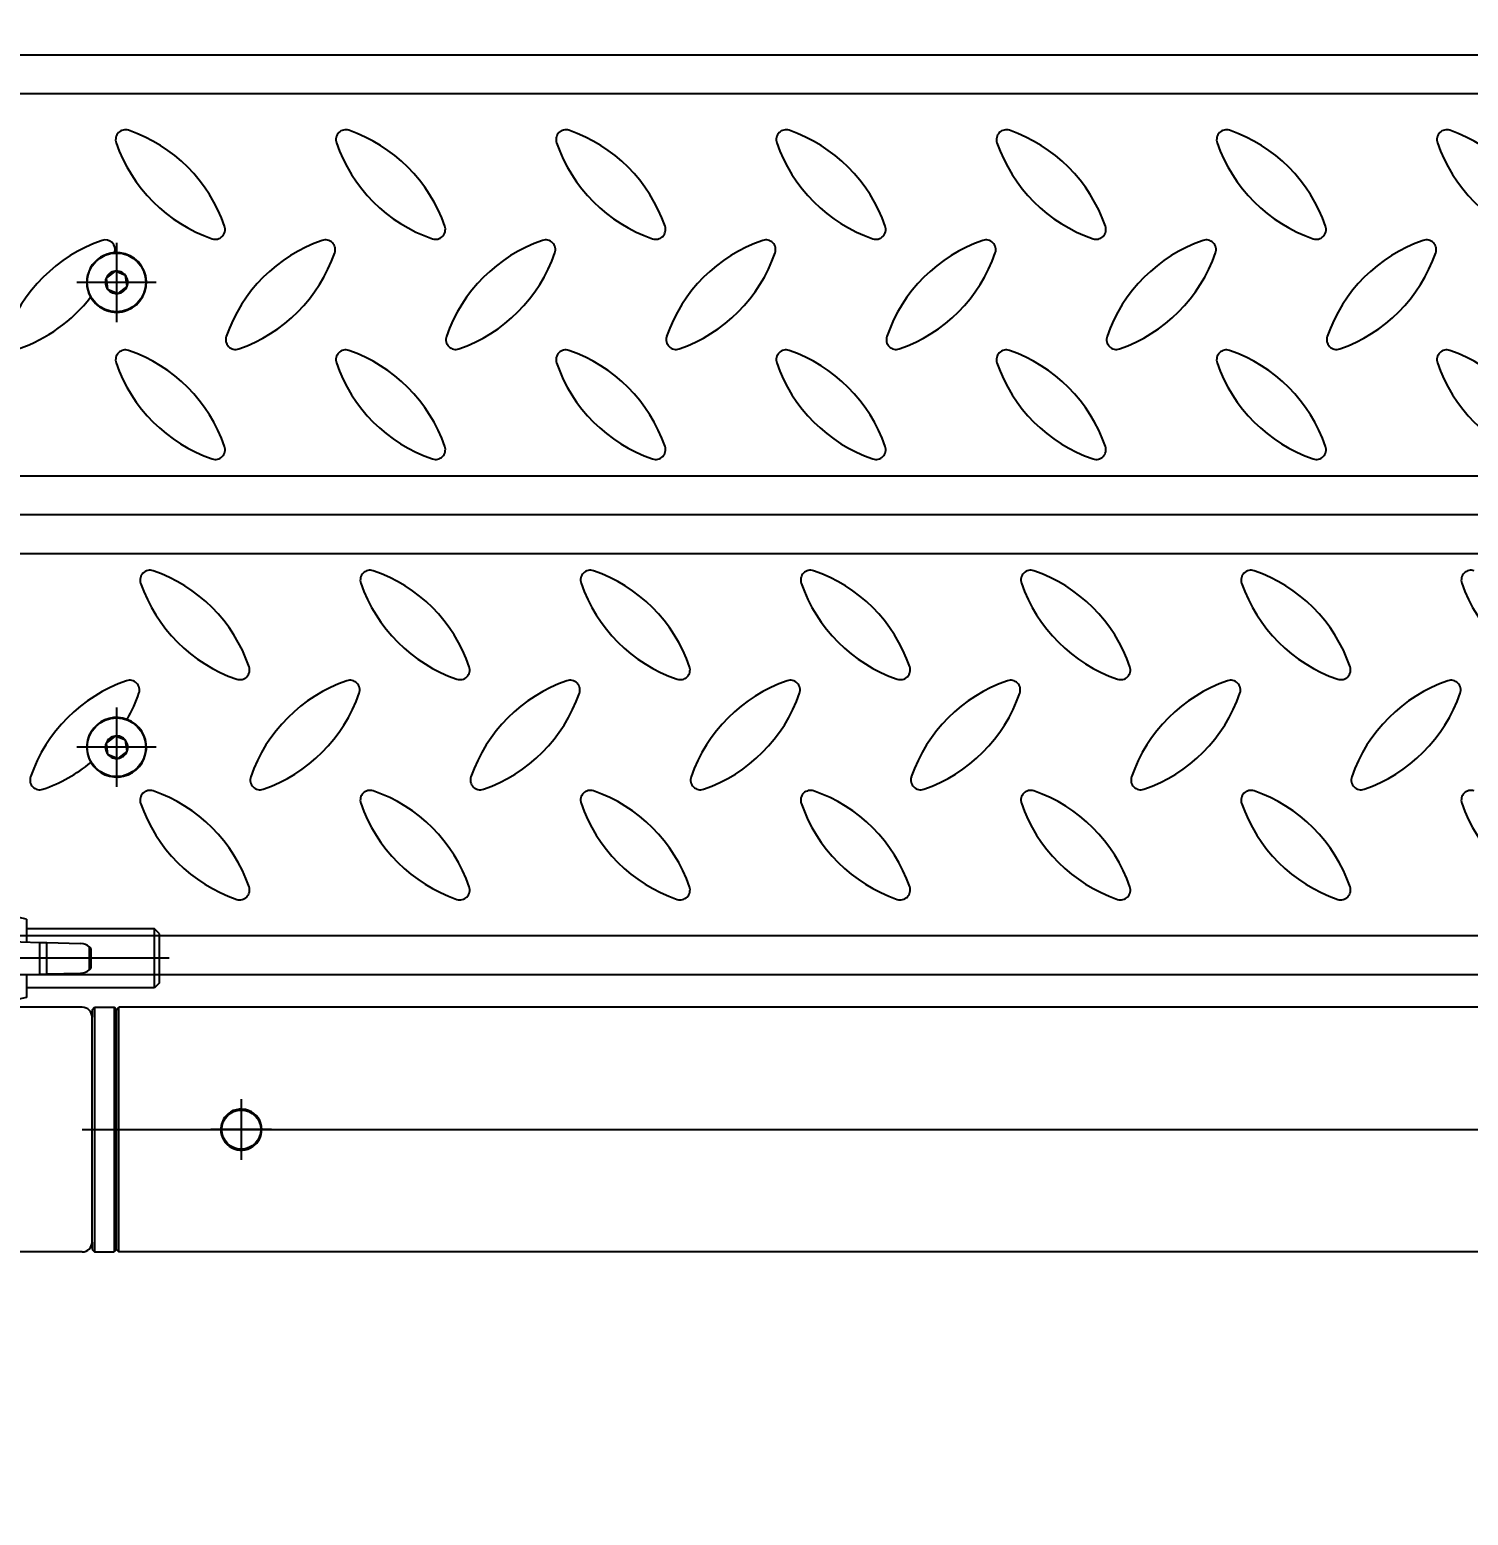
# Model space of a CAD drawing. Header units: millimetres. Extents: x -73584 to -37571, y -61249 to -50748.
# Drawn here: x -52498 to -52204, y -59839 to -59535.4 of the extents above; entities that cross this region are included whole.
import ezdxf

# ---------------------------------------------------------------- set-up
doc = ezdxf.new("R2010")
doc.units = ezdxf.units.MM
doc.header["$LTSCALE"] = 200
doc.header["$PDSIZE"] = -1
doc.linetypes.add('DOT_CENTER', pattern=[14, 12, -1, 0, -1])
doc.layers.add('1', color=7, linetype='Continuous')
doc.layers.add('DIM', color=3, linetype='Continuous')
doc.styles.add('TSSD_Dimension', font='tssdeng.shx', dxfattribs={"width": 0.7, "bigfont": 'hztxt.shx'})
doc.dimstyles.new('TSSD_20_20', dxfattribs={"dimtxt": 60, "dimasz": 20, "dimexe": 20, "dimexo": 50, "dimgap": 20, "dimtad": 1, "dimdec": 0, "dimzin": 0, "dimdsep": 46, "dimtxsty": 'TSSD_Dimension', "dimblk": 'ARCHTICK', "dimcen": 0, "dimdle": 20, "dimclrt": 7, "dimadec": 0, "dimazin": 0, "dimtfac": 1, "dimtdec": 0, "dimtix": 1, "dimtmove": 2, "dimatfit": 3, "dimfxl": 1, "dimtolj": 1, "dimtzin": 0, "dimarcsym": 0})

# ---------------------------------------------------------------- blocks, each defined once
blk = doc.blocks.new('_ArchTick')
at = {"color": 0, "linetype": 'ByBlock'}
blk.add_lwpolyline([(-0.707, -0.707, 0.5, 0.5, 0), (0.707, 0.707, 0.5, 0.5, 0)], format="xyseb", dxfattribs=at)
blk = doc.blocks.new('*D1129')
at = {"layer": 'Defpoints', "color": 0, "transparency": 16777216}
for p in [(-52534.28, -59760.19), (-51534.28, -59760.19), (-51534.28, -60106.39)]:
    blk.add_point(p, dxfattribs=at)
at = {"layer": 'DIM', "color": 0, "lineweight": -2, "transparency": 16777216}
for p, q in [((-52534.28, -59810.19), (-52534.28, -60126.39)), ((-51534.28, -59810.19), (-51534.28, -60126.39)), ((-52554.28, -60106.39), (-51514.28, -60106.39))]:
    blk.add_line(p, q, dxfattribs=at)
at = {"layer": 'DIM', "color": 0, "lineweight": -2, "transparency": 16777216, "xscale": 20, "yscale": 20, "zscale": 20, "rotation": 180}
blk.add_blockref('_ArchTick', (-52534.28, -60106.39), dxfattribs=at)
at = {"layer": 'DIM', "color": 0, "lineweight": -2, "transparency": 16777216, "xscale": 20, "yscale": 20, "zscale": 20}
blk.add_blockref('_ArchTick', (-51534.28, -60106.39), dxfattribs=at)
at = {"layer": 'DIM', "color": 7, "transparency": 16777216, "insert": (-52034.28, -60055.24), "char_height": 60, "attachment_point": 5, "style": 'TSSD_Dimension'}
blk.add_mtext('\\A1;1000 [3\'-3 1/4"]', dxfattribs=at)
blk = doc.blocks.new('COUNTERSUNK-HEAD-HEXAGON-SOCKET-BOLTS_DIN-7991_M6x20_A2-70_STAINLESS-STEEL__6', base_point=(-382.5, -121.7))
at = {"color": 7, "linetype": 'Continuous'}
for p, q in [((-376.82, -113.41), (-378.64, -114.84)), ((-378.64, -114.84), (-378.32, -117.12)), ((-374.68, -114.28), (-376.82, -113.41)), ((-374.36, -116.56), (-374.68, -114.28)), ((-378.32, -117.12), (-376.18, -117.99)), ((-376.18, -117.99), (-374.36, -116.56))]:
    blk.add_line(p, q, dxfattribs=at)
blk.add_circle((-376.5, -115.7), 6, dxfattribs=at)
for start, end in [(158.0545, 218.0545), (98.0545, 158.0545), (38.0545, 98.0545), (338.0545, 38.0545), (218.0545, 278.0545), (278.0545, 338.0545)]:
    blk.add_arc((-376.5, -115.7), 2.31, start, end, dxfattribs=at)
blk = doc.blocks.new('PH_23-SCREW-FIX-PLATE_Absen-M2_9_6__7', base_point=(-382.5, -121.7))
blk.add_blockref('COUNTERSUNK-HEAD-HEXAGON-SOCKET-BOLTS_DIN-7991_M6x20_A2-70_STAINLESS-STEEL__6', (-382.5, -121.7))
blk = doc.blocks.new('SPRING-WASHER_DIN-127-B_M8_A2-70_STAINLESS-STEEL_2__8', base_point=(-342.9, -155.2))
at = {"color": 140, "linetype": 'Continuous'}
for p, q in [((-342.9, -155.2), (-339.55, -155.2)), ((-339.55, -155.2), (-339.25, -155.2)), ((-339.25, -155.2), (-337.35, -155.2)), ((-337.35, -155.2), (-336.81, -155.2)), ((-336.81, -155.2), (-336.57, -155.2)), ((-336.57, -155.2), (-332.7, -155.2)), ((-332.7, -155.2), (-331.75, -155.2)), ((-331.75, -155.2), (-331.45, -155.2)), ((-331.45, -155.2), (-328.1, -155.2))]:
    blk.add_line(p, q, dxfattribs=at)
blk = doc.blocks.new('HEXAGON-NYLON-LOCKNUT_DIN-985_M8_A2-70_STAINLESS-STEEL__9', base_point=(-343.01, -155.2))
at = {"color": 140, "linetype": 'Continuous'}
for p, q in [((-343.01, -155.2), (-342.9, -155.2)), ((-342.9, -155.2), (-339.55, -155.2)), ((-339.55, -155.2), (-339.25, -155.2)), ((-339.25, -155.2), (-337.35, -155.2)), ((-337.35, -155.2), (-336.81, -155.2)), ((-336.81, -155.2), (-336.57, -155.2)), ((-336.57, -155.2), (-332.7, -155.2)), ((-332.7, -155.2), (-331.75, -155.2)), ((-331.75, -155.2), (-331.45, -155.2)), ((-331.45, -155.2), (-328.1, -155.2)), ((-328.1, -155.2), (-327.99, -155.2))]:
    blk.add_line(p, q, dxfattribs=at)
blk = doc.blocks.new('SPRING-WASHER_DIN-127-B_M8_A2-70_STAINLESS-STEEL__10', base_point=(-342.9, -171.2))
at = {"color": 140, "linetype": 'Continuous'}
for p, q in [((-340.16, -171.2), (-342.9, -171.2)), ((-339.55, -171.2), (-340.16, -171.2)), ((-339.5, -171.2), (-339.55, -171.2)), ((-337.35, -171.2), (-339.5, -171.2)), ((-336.81, -171.2), (-337.35, -171.2)), ((-336.57, -171.2), (-336.81, -171.2)), ((-332.73, -171.2), (-336.57, -171.2)), ((-332.7, -171.2), (-332.73, -171.2)), ((-331.5, -171.2), (-332.7, -171.2)), ((-331.45, -171.2), (-331.5, -171.2)), ((-328.1, -171.2), (-331.45, -171.2))]:
    blk.add_line(p, q, dxfattribs=at)
blk = doc.blocks.new('HEX-BOLT-FULLY-THREADED_DIN-933_M8x30_A2-70_STAINLESS-STEEL__11', base_point=(-342.93, -171.2))
at = {"color": 140, "linetype": 'Continuous'}
for p, q in [((-342.9, -171.2), (-342.93, -171.2)), ((-340.16, -171.2), (-342.9, -171.2)), ((-339.55, -171.2), (-340.16, -171.2)), ((-339.5, -171.2), (-339.55, -171.2)), ((-337.35, -171.2), (-339.5, -171.2)), ((-336.81, -171.2), (-337.35, -171.2)), ((-336.57, -171.2), (-336.81, -171.2)), ((-332.73, -171.2), (-336.57, -171.2)), ((-332.7, -171.2), (-332.73, -171.2)), ((-331.5, -171.2), (-332.7, -171.2)), ((-331.45, -171.2), (-331.5, -171.2)), ((-328.1, -171.2), (-331.45, -171.2)), ((-328.07, -171.2), (-328.1, -171.2))]:
    blk.add_line(p, q, dxfattribs=at)
blk = doc.blocks.new('PH_23-SCREW-FIX-PLATFORM_Absen-M2_9__12', base_point=(-343.01, -171.2))
for name, p in [('HEXAGON-NYLON-LOCKNUT_DIN-985_M8_A2-70_STAINLESS-STEEL__9', (-343.01, -155.2)), ('SPRING-WASHER_DIN-127-B_M8_A2-70_STAINLESS-STEEL_2__8', (-342.9, -155.2)), ('HEX-BOLT-FULLY-THREADED_DIN-933_M8x30_A2-70_STAINLESS-STEEL__11', (-342.93, -171.2)), ('SPRING-WASHER_DIN-127-B_M8_A2-70_STAINLESS-STEEL__10', (-342.9, -171.2))]:
    blk.add_blockref(name, p)
blk = doc.blocks.new('COUNTERSUNK-HEAD-HEXAGON-SOCKET-BOLTS_DIN-7991_M6x20_A2-70_STAINLESS-STEEL__15', base_point=(-382.5, -216.7))
at = {"color": 7, "linetype": 'Continuous'}
for p, q in [((-376.82, -208.41), (-378.64, -209.84)), ((-374.68, -209.28), (-376.82, -208.41)), ((-374.36, -211.56), (-374.68, -209.28)), ((-378.64, -209.84), (-378.32, -212.12)), ((-378.32, -212.12), (-376.18, -212.99)), ((-376.18, -212.99), (-374.36, -211.56))]:
    blk.add_line(p, q, dxfattribs=at)
blk.add_circle((-376.5, -210.7), 6, dxfattribs=at)
for start, end in [(98.0545, 158.0545), (38.0545, 98.0545), (338.0545, 38.0545), (158.0545, 218.0545), (218.0545, 278.0545), (278.0545, 338.0545)]:
    blk.add_arc((-376.5, -210.7), 2.31, start, end, dxfattribs=at)
blk = doc.blocks.new('PH_23-SCREW-FIX-PLATE_Absen-M2_9_5__16', base_point=(-382.5, -216.7))
blk.add_blockref('COUNTERSUNK-HEAD-HEXAGON-SOCKET-BOLTS_DIN-7991_M6x20_A2-70_STAINLESS-STEEL__15', (-382.5, -216.7))
blk = doc.blocks.new('SPRING-WASHER_DIN-127-B_M8_A2-70_STAINLESS-STEEL_2__22', base_point=(-142.9, -155.2))
at = {"color": 140, "linetype": 'Continuous'}
for p, q in [((-142.9, -155.2), (-139.55, -155.2)), ((-139.55, -155.2), (-139.25, -155.2)), ((-139.25, -155.2), (-137.35, -155.2)), ((-137.35, -155.2), (-136.81, -155.2)), ((-136.81, -155.2), (-136.57, -155.2)), ((-136.57, -155.2), (-132.7, -155.2)), ((-132.7, -155.2), (-131.75, -155.2)), ((-131.75, -155.2), (-131.45, -155.2)), ((-131.45, -155.2), (-128.1, -155.2))]:
    blk.add_line(p, q, dxfattribs=at)
blk = doc.blocks.new('HEXAGON-NYLON-LOCKNUT_DIN-985_M8_A2-70_STAINLESS-STEEL__23', base_point=(-143.01, -155.2))
at = {"color": 140, "linetype": 'Continuous'}
for p, q in [((-143.01, -155.2), (-142.9, -155.2)), ((-142.9, -155.2), (-139.55, -155.2)), ((-139.55, -155.2), (-139.25, -155.2)), ((-139.25, -155.2), (-137.35, -155.2)), ((-137.35, -155.2), (-136.81, -155.2)), ((-136.81, -155.2), (-136.57, -155.2)), ((-136.57, -155.2), (-132.7, -155.2)), ((-132.7, -155.2), (-131.75, -155.2)), ((-131.75, -155.2), (-131.45, -155.2)), ((-131.45, -155.2), (-128.1, -155.2)), ((-128.1, -155.2), (-127.99, -155.2))]:
    blk.add_line(p, q, dxfattribs=at)
blk = doc.blocks.new('SPRING-WASHER_DIN-127-B_M8_A2-70_STAINLESS-STEEL__24', base_point=(-142.9, -171.2))
at = {"color": 140, "linetype": 'Continuous'}
for p, q in [((-140.16, -171.2), (-142.9, -171.2)), ((-139.55, -171.2), (-140.16, -171.2)), ((-139.5, -171.2), (-139.55, -171.2)), ((-137.35, -171.2), (-139.5, -171.2)), ((-136.81, -171.2), (-137.35, -171.2)), ((-136.57, -171.2), (-136.81, -171.2)), ((-132.73, -171.2), (-136.57, -171.2)), ((-132.7, -171.2), (-132.73, -171.2)), ((-131.5, -171.2), (-132.7, -171.2)), ((-131.45, -171.2), (-131.5, -171.2)), ((-128.1, -171.2), (-131.45, -171.2))]:
    blk.add_line(p, q, dxfattribs=at)
blk = doc.blocks.new('HEX-BOLT-FULLY-THREADED_DIN-933_M8x30_A2-70_STAINLESS-STEEL__25', base_point=(-142.93, -171.2))
at = {"color": 140, "linetype": 'Continuous'}
for p, q in [((-142.9, -171.2), (-142.93, -171.2)), ((-140.16, -171.2), (-142.9, -171.2)), ((-139.55, -171.2), (-140.16, -171.2)), ((-139.5, -171.2), (-139.55, -171.2)), ((-137.35, -171.2), (-139.5, -171.2)), ((-136.81, -171.2), (-137.35, -171.2)), ((-136.57, -171.2), (-136.81, -171.2)), ((-132.73, -171.2), (-136.57, -171.2)), ((-132.7, -171.2), (-132.73, -171.2)), ((-131.5, -171.2), (-132.7, -171.2)), ((-131.45, -171.2), (-131.5, -171.2)), ((-128.1, -171.2), (-131.45, -171.2)), ((-128.07, -171.2), (-128.1, -171.2))]:
    blk.add_line(p, q, dxfattribs=at)
blk = doc.blocks.new('PH_23-SCREW-FIX-PLATFORM_Absen-M2_9_2__26', base_point=(-143.01, -171.2))
for name, p in [('HEXAGON-NYLON-LOCKNUT_DIN-985_M8_A2-70_STAINLESS-STEEL__23', (-143.01, -155.2)), ('SPRING-WASHER_DIN-127-B_M8_A2-70_STAINLESS-STEEL_2__22', (-142.9, -155.2)), ('HEX-BOLT-FULLY-THREADED_DIN-933_M8x30_A2-70_STAINLESS-STEEL__25', (-142.93, -171.2)), ('SPRING-WASHER_DIN-127-B_M8_A2-70_STAINLESS-STEEL__24', (-142.9, -171.2))]:
    blk.add_blockref(name, p)
blk = doc.blocks.new('PH_23-SCREWS__45', base_point=(-410.5, -216.7))
for name, p in [('PH_23-SCREW-FIX-PLATE_Absen-M2_9_6__7', (-382.5, -121.7)), ('PH_23-SCREW-FIX-PLATFORM_Absen-M2_9__12', (-343.01, -171.2)), ('PH_23-SCREW-FIX-PLATFORM_Absen-M2_9_2__26', (-143.01, -171.2)), ('PH_23-SCREW-FIX-PLATE_Absen-M2_9_5__16', (-382.5, -216.7))]:
    blk.add_blockref(name, p)
blk = doc.blocks.new('23-D0550-A_PLATFORM-1m_STACKING_Absen__48', base_point=(-446.5, -257.2))
at = {"color": 7, "linetype": 'Continuous'}
for p, q in [((547.5, -163.2), (-418.5, -163.2)), ((555.5, -257.2), (-426.5, -257.2))]:
    blk.add_line(p, q, dxfattribs=at)
at = {"color": 140, "linetype": 'Continuous'}
for p, q in [((-342.93, -171.2), (-421.5, -171.2)), ((-342.9, -171.2), (-342.93, -171.2)), ((-340.16, -171.2), (-342.9, -171.2)), ((-339.55, -171.2), (-340.16, -171.2)), ((-339.5, -171.2), (-339.55, -171.2)), ((-337.35, -171.2), (-339.5, -171.2)), ((-336.81, -171.2), (-337.35, -171.2)), ((-336.57, -171.2), (-336.81, -171.2)), ((-332.73, -171.2), (-336.57, -171.2)), ((-332.7, -171.2), (-332.73, -171.2)), ((-331.5, -171.2), (-332.7, -171.2)), ((-331.45, -171.2), (-331.5, -171.2)), ((-328.1, -171.2), (-331.45, -171.2)), ((-328.07, -171.2), (-328.1, -171.2)), ((-142.93, -171.2), (-328.07, -171.2)), ((-142.9, -171.2), (-142.93, -171.2)), ((-140.16, -171.2), (-142.9, -171.2)), ((-139.55, -171.2), (-140.16, -171.2)), ((-139.5, -171.2), (-139.55, -171.2)), ((-137.35, -171.2), (-139.5, -171.2)), ((-136.81, -171.2), (-137.35, -171.2)), ((-136.57, -171.2), (-136.81, -171.2)), ((-132.73, -171.2), (-136.57, -171.2)), ((-132.7, -171.2), (-132.73, -171.2)), ((-131.5, -171.2), (-132.7, -171.2)), ((-131.45, -171.2), (-131.5, -171.2)), ((-128.1, -171.2), (-131.45, -171.2)), ((-128.07, -171.2), (-128.1, -171.2)), ((57.07, -171.2), (-128.07, -171.2)), ((-435.3, -249.2), (564.3, -249.2))]:
    blk.add_line(p, q, dxfattribs=at)
for centre, radius, start, end in [((-369.69, -176.51), 2, 70.9892, 199.0108), ((-379.36, -204.56), 31.67, 19.0108, 70.9892), ((-324.69, -176.51), 2, 70.9892, 199.0108), ((-334.36, -204.56), 31.67, 19.0108, 70.9892), ((-279.69, -176.51), 2, 70.9892, 199.0108), ((-289.36, -204.56), 31.67, 19.0108, 70.9892), ((-234.69, -176.51), 2, 70.9892, 199.0108), ((-244.36, -204.56), 31.67, 19.0108, 70.9892), ((-189.69, -176.51), 2, 70.9892, 199.0108), ((-199.36, -204.56), 31.67, 19.0108, 70.9892), ((-144.69, -176.51), 2, 70.9892, 199.0108), ((-154.36, -204.56), 31.67, 19.0108, 70.9892), ((-99.69, -176.51), 2, 70.9892, 199.0108), ((-341.64, -166.84), 31.67, 199.0108, 250.9892), ((-296.64, -166.84), 31.67, 199.0108, 250.9892), ((-251.64, -166.84), 31.67, 199.0108, 250.9892), ((-206.64, -166.84), 31.67, 199.0108, 250.9892), ((-161.64, -166.84), 31.67, 199.0108, 250.9892), ((-116.64, -166.84), 31.67, 199.0108, 250.9892), ((-71.64, -166.84), 31.67, 199.0108, 250.9892), ((-351.31, -194.89), 2, 250.9892, 19.0108), ((-306.31, -194.89), 2, 250.9892, 19.0108), ((-261.31, -194.89), 2, 250.9892, 19.0108), ((-216.31, -194.89), 2, 250.9892, 19.0108), ((-171.31, -194.89), 2, 250.9892, 19.0108), ((-126.31, -194.89), 2, 250.9892, 19.0108), ((-364.14, -227.06), 31.67, 109.0108, 160.9892), ((-373.81, -199.01), 2, 340.9892, 109.0108), ((-319.14, -227.06), 31.67, 109.0108, 160.9892), ((-328.81, -199.01), 2, 340.9892, 109.0108), ((-274.14, -227.06), 31.67, 109.0108, 160.9892), ((-283.81, -199.01), 2, 340.9892, 109.0108), ((-229.14, -227.06), 31.67, 109.0108, 160.9892), ((-238.81, -199.01), 2, 340.9892, 109.0108), ((-184.14, -227.06), 31.67, 109.0108, 160.9892), ((-193.81, -199.01), 2, 340.9892, 109.0108), ((-139.14, -227.06), 31.67, 109.0108, 160.9892), ((-148.81, -199.01), 2, 340.9892, 109.0108), ((-94.14, -227.06), 31.67, 109.0108, 160.9892), ((-103.81, -199.01), 2, 340.9892, 109.0108), ((-401.86, -189.34), 31.67, 330.3714, 340.9892), ((-356.86, -189.34), 31.67, 289.0108, 340.9892), ((-311.86, -189.34), 31.67, 289.0108, 340.9892), ((-266.86, -189.34), 31.67, 289.0108, 340.9892), ((-221.86, -189.34), 31.67, 289.0108, 340.9892), ((-176.86, -189.34), 31.67, 289.0108, 340.9892), ((-131.86, -189.34), 31.67, 289.0108, 340.9892), ((-401.86, -189.34), 31.67, 330.1883, 330.3714), ((-401.86, -189.34), 31.67, 289.0108, 309.4172), ((-401.86, -189.34), 31.67, 309.4172, 309.6004), ((-392.19, -217.39), 2, 160.9892, 289.0108), ((-347.19, -217.39), 2, 160.9892, 289.0108), ((-302.19, -217.39), 2, 160.9892, 289.0108), ((-257.19, -217.39), 2, 160.9892, 289.0108), ((-212.19, -217.39), 2, 160.9892, 289.0108), ((-167.19, -217.39), 2, 160.9892, 289.0108), ((-122.19, -217.39), 2, 160.9892, 289.0108), ((-369.69, -221.51), 2, 70.9892, 199.0108), ((-379.36, -249.56), 31.67, 19.0108, 70.9892), ((-324.69, -221.51), 2, 70.9892, 199.0108), ((-334.36, -249.56), 31.67, 19.0108, 70.9892), ((-279.69, -221.51), 2, 70.9892, 199.0108), ((-289.36, -249.56), 31.67, 19.0108, 70.9892), ((-234.69, -221.51), 2, 70.9892, 199.0108), ((-244.36, -249.56), 31.67, 19.0108, 70.9892), ((-189.69, -221.51), 2, 70.9892, 199.0108), ((-199.36, -249.56), 31.67, 19.0108, 70.9892), ((-144.69, -221.51), 2, 70.9892, 199.0108), ((-154.36, -249.56), 31.67, 19.0108, 70.9892), ((-99.69, -221.51), 2, 70.9892, 199.0108), ((-341.64, -211.84), 31.67, 199.0108, 250.9892), ((-296.64, -211.84), 31.67, 199.0108, 250.9892), ((-251.64, -211.84), 31.67, 199.0108, 250.9892), ((-206.64, -211.84), 31.67, 199.0108, 250.9892), ((-161.64, -211.84), 31.67, 199.0108, 250.9892), ((-116.64, -211.84), 31.67, 199.0108, 250.9892), ((-71.64, -211.84), 31.67, 199.0108, 250.9892), ((-351.31, -239.89), 2, 250.9892, 19.0108), ((-306.31, -239.89), 2, 250.9892, 19.0108), ((-261.31, -239.89), 2, 250.9892, 19.0108), ((-216.31, -239.89), 2, 250.9892, 19.0108), ((-171.31, -239.89), 2, 250.9892, 19.0108), ((-126.31, -239.89), 2, 250.9892, 19.0108)]:
    blk.add_arc(centre, radius, start, end, dxfattribs=at)
at = {"color": 7, "linetype": 'Continuous'}
for start, end in [(69.1611, 210.6276), (210.6276, 69.1611)]:
    blk.add_arc((-376.5, -210.7), 6.1, start, end, dxfattribs=at)
at = {"layer": '1', "color": 1, "linetype": 'DOT_CENTER'}
for p, q in [((-376.5, -202.6), (-376.5, -218.8)), ((-368.4, -210.7), (-384.6, -210.7))]:
    blk.add_line(p, q, dxfattribs=at)
blk = doc.blocks.new('23-D0550-A_PLATFORM-1m_STACKING_Absen_2__49', base_point=(-446.5, -163.2))
at = {"color": 7, "linetype": 'Continuous'}
for p, q in [((-426.5, -69.2), (555.5, -69.2)), ((547.5, -163.2), (-418.5, -163.2))]:
    blk.add_line(p, q, dxfattribs=at)
at = {"color": 140, "linetype": 'Continuous'}
for p, q in [((564.3, -77.2), (-435.3, -77.2)), ((-421.5, -155.2), (-343.01, -155.2)), ((-343.01, -155.2), (-342.9, -155.2)), ((-342.9, -155.2), (-339.55, -155.2)), ((-339.55, -155.2), (-339.25, -155.2)), ((-339.25, -155.2), (-337.35, -155.2)), ((-337.35, -155.2), (-336.81, -155.2)), ((-336.81, -155.2), (-336.57, -155.2)), ((-336.57, -155.2), (-332.7, -155.2)), ((-332.7, -155.2), (-331.75, -155.2)), ((-331.75, -155.2), (-331.45, -155.2)), ((-331.45, -155.2), (-328.1, -155.2)), ((-328.1, -155.2), (-327.99, -155.2)), ((-327.99, -155.2), (-143.01, -155.2)), ((-143.01, -155.2), (-142.9, -155.2)), ((-142.9, -155.2), (-139.55, -155.2)), ((-139.55, -155.2), (-139.25, -155.2)), ((-139.25, -155.2), (-137.35, -155.2)), ((-137.35, -155.2), (-136.81, -155.2)), ((-136.81, -155.2), (-136.57, -155.2)), ((-136.57, -155.2), (-132.7, -155.2)), ((-132.7, -155.2), (-131.75, -155.2)), ((-131.75, -155.2), (-131.45, -155.2)), ((-131.45, -155.2), (-128.1, -155.2)), ((-128.1, -155.2), (-127.99, -155.2)), ((-127.99, -155.2), (56.99, -155.2))]:
    blk.add_line(p, q, dxfattribs=at)
for centre, radius, start, end in [((-374.69, -86.51), 2, 70.9892, 199.0108), ((-384.36, -114.56), 31.67, 19.0108, 70.9892), ((-329.69, -86.51), 2, 70.9892, 199.0108), ((-339.36, -114.56), 31.67, 19.0108, 70.9892), ((-284.69, -86.51), 2, 70.9892, 199.0108), ((-294.36, -114.56), 31.67, 19.0108, 70.9892), ((-239.69, -86.51), 2, 70.9892, 199.0108), ((-249.36, -114.56), 31.67, 19.0108, 70.9892), ((-194.69, -86.51), 2, 70.9892, 199.0108), ((-204.36, -114.56), 31.67, 19.0108, 70.9892), ((-149.69, -86.51), 2, 70.9892, 199.0108), ((-159.36, -114.56), 31.67, 19.0108, 70.9892), ((-104.69, -86.51), 2, 70.9892, 199.0108), ((-114.36, -114.56), 31.67, 19.0108, 70.9892), ((-346.64, -76.84), 31.67, 199.0108, 250.9892), ((-301.64, -76.84), 31.67, 199.0108, 250.9892), ((-256.64, -76.84), 31.67, 199.0108, 250.9892), ((-211.64, -76.84), 31.67, 199.0108, 250.9892), ((-166.64, -76.84), 31.67, 199.0108, 250.9892), ((-121.64, -76.84), 31.67, 199.0108, 250.9892), ((-76.64, -76.84), 31.67, 199.0108, 250.9892), ((-356.31, -104.89), 2, 250.9892, 19.0108), ((-311.31, -104.89), 2, 250.9892, 19.0108), ((-266.31, -104.89), 2, 250.9892, 19.0108), ((-221.31, -104.89), 2, 250.9892, 19.0108), ((-176.31, -104.89), 2, 250.9892, 19.0108), ((-131.31, -104.89), 2, 250.9892, 19.0108), ((-369.14, -137.06), 31.67, 109.0108, 160.9892), ((-378.81, -109.01), 2, 342.3737, 109.0108), ((-324.14, -137.06), 31.67, 109.0108, 160.9892), ((-333.81, -109.01), 2, 340.9892, 109.0108), ((-279.14, -137.06), 31.67, 109.0108, 160.9892), ((-288.81, -109.01), 2, 340.9892, 109.0108), ((-234.14, -137.06), 31.67, 109.0108, 160.9892), ((-243.81, -109.01), 2, 340.9892, 109.0108), ((-189.14, -137.06), 31.67, 109.0108, 160.9892), ((-198.81, -109.01), 2, 340.9892, 109.0108), ((-144.14, -137.06), 31.67, 109.0108, 160.9892), ((-153.81, -109.01), 2, 340.9892, 109.0108), ((-99.14, -137.06), 31.67, 109.0108, 160.9892), ((-108.81, -109.01), 2, 340.9892, 109.0108), ((-406.86, -99.34), 31.67, 340.8805, 340.9892), ((-378.81, -109.01), 2, 340.9892, 342.3737), ((-361.86, -99.34), 31.67, 289.0108, 340.9892), ((-316.86, -99.34), 31.67, 289.0108, 340.9892), ((-271.86, -99.34), 31.67, 289.0108, 340.9892), ((-226.86, -99.34), 31.67, 289.0108, 340.9892), ((-181.86, -99.34), 31.67, 289.0108, 340.9892), ((-136.86, -99.34), 31.67, 289.0108, 340.9892), ((-406.86, -99.34), 31.67, 289.0108, 322.2906), ((-406.86, -99.34), 31.67, 322.2906, 322.4871), ((-352.19, -127.39), 2, 160.9892, 289.0108), ((-307.19, -127.39), 2, 160.9892, 289.0108), ((-262.19, -127.39), 2, 160.9892, 289.0108), ((-217.19, -127.39), 2, 160.9892, 289.0108), ((-172.19, -127.39), 2, 160.9892, 289.0108), ((-127.19, -127.39), 2, 160.9892, 289.0108), ((-374.69, -131.51), 2, 70.9892, 199.0108), ((-384.36, -159.56), 31.67, 19.0108, 70.9892), ((-329.69, -131.51), 2, 70.9892, 199.0108), ((-339.36, -159.56), 31.67, 19.0108, 70.9892), ((-284.69, -131.51), 2, 70.9892, 199.0108), ((-294.36, -159.56), 31.67, 19.0108, 70.9892), ((-239.69, -131.51), 2, 70.9892, 199.0108), ((-249.36, -159.56), 31.67, 19.0108, 70.9892), ((-194.69, -131.51), 2, 70.9892, 199.0108), ((-204.36, -159.56), 31.67, 19.0108, 70.9892), ((-149.69, -131.51), 2, 70.9892, 199.0108), ((-159.36, -159.56), 31.67, 19.0108, 70.9892), ((-104.69, -131.51), 2, 70.9892, 199.0108), ((-114.36, -159.56), 31.67, 19.0108, 70.9892), ((-346.64, -121.84), 31.67, 199.0108, 250.9892), ((-301.64, -121.84), 31.67, 199.0108, 250.9892), ((-256.64, -121.84), 31.67, 199.0108, 250.9892), ((-211.64, -121.84), 31.67, 199.0108, 250.9892), ((-166.64, -121.84), 31.67, 199.0108, 250.9892), ((-121.64, -121.84), 31.67, 199.0108, 250.9892), ((-76.64, -121.84), 31.67, 199.0108, 250.9892), ((-356.31, -149.89), 2, 250.9892, 19.0108), ((-311.31, -149.89), 2, 250.9892, 19.0108), ((-266.31, -149.89), 2, 250.9892, 19.0108), ((-221.31, -149.89), 2, 250.9892, 19.0108), ((-176.31, -149.89), 2, 250.9892, 19.0108), ((-131.31, -149.89), 2, 250.9892, 19.0108)]:
    blk.add_arc(centre, radius, start, end, dxfattribs=at)
at = {"color": 7, "linetype": 'Continuous'}
for start, end in [(93.774, 209.5992), (209.5992, 93.774)]:
    blk.add_arc((-376.5, -115.7), 6.1, start, end, dxfattribs=at)
at = {"layer": '1', "color": 1, "linetype": 'DOT_CENTER'}
for p, q in [((-376.5, -107.6), (-376.5, -123.8)), ((-368.4, -115.7), (-384.6, -115.7))]:
    blk.add_line(p, q, dxfattribs=at)
blk = doc.blocks.new('23-A0300-A_WELDING-ASSEMBLY_PLATFORM-1m_STACKING_Absen__50', base_point=(-459.5, -257.2))
for name, p in [('23-D0550-A_PLATFORM-1m_STACKING_Absen_2__49', (-446.5, -163.2)), ('23-D0550-A_PLATFORM-1m_STACKING_Absen__48', (-446.5, -257.2))]:
    blk.add_blockref(name, p)
blk = doc.blocks.new('23-A0227-B_PLATFORM-1m_STACKING_Absen__51', base_point=(-459.5, -257.2))
for name, p in [('23-A0300-A_WELDING-ASSEMBLY_PLATFORM-1m_STACKING_Absen__50', (-459.5, -257.2)), ('PH_23-SCREWS__45', (-410.5, -216.7))]:
    blk.add_blockref(name, p)
blk = doc.blocks.new('23-D0285-B_SCREW-BASE-BAR_CLAMP_Absen-M2_9', base_point=(-97.25, -170.85))
at = {"color": 7, "linetype": 'Continuous'}
for p, q in [((-97.25, -169.78), (-97.25, -154.85)), ((-97.25, -170.85), (-97.25, -169.78))]:
    blk.add_line(p, q, dxfattribs=at)
blk = doc.blocks.new('HEX-BOLT_DIN-931_M12x30_A2-70_STAINLESS-STEEL', base_point=(-120.45, -172.35))
at = {"color": 7, "linetype": 'Continuous'}
for p, q in [((-120.45, -162.85), (-120.45, -153.35)), ((-114.75, -153.35), (-120.45, -153.35)), ((-112.95, -156.85), (-112.95, -154.48)), ((-112.95, -162.85), (-112.95, -156.85)), ((-112.95, -162.85), (-120.45, -162.85)), ((-120.45, -172.35), (-120.45, -162.85)), ((-112.95, -168.85), (-112.95, -162.85)), ((-112.95, -171.22), (-112.95, -168.85)), ((-114.75, -172.35), (-120.45, -172.35))]:
    blk.add_line(p, q, dxfattribs=at)
blk = doc.blocks.new('23-D0479-B_BASE-BAR_CLAMP_Absen-M2_9__19', base_point=(-97.25, -185.25))
at = {"color": 7, "linetype": 'Continuous'}
for p, q in [((-97.25, -154.85), (-97.25, -142.45)), ((-95.25, -140.45), (-66.75, -140.45)), ((-97.25, -169.78), (-97.25, -154.85)), ((-97.25, -170.85), (-97.25, -169.78)), ((-97.25, -183.25), (-97.25, -170.85)), ((-95.25, -185.25), (-66.75, -185.25))]:
    blk.add_line(p, q, dxfattribs=at)
at = {"color": 140, "linetype": 'Continuous'}
blk.add_line((-95.25, -140.45), (-95.25, -185.25), dxfattribs=at)
at = {"color": 7, "linetype": 'Continuous'}
for centre, start, end in [((-95.25, -142.45), 90, 180), ((-95.25, -183.25), 180, 270)]:
    blk.add_arc(centre, 2, start, end, dxfattribs=at)
at = {"layer": '1', "color": 1, "linetype": 'DOT_CENTER'}
blk.add_line((-97.25, -162.85), (-64.75, -162.85), dxfattribs=at)
blk = doc.blocks.new('23-B0031-A_CLAMP-Ø50-H-30_MAX-500KG_STEEL_Black__20', base_point=(-209, -208.85))
at = {"color": 7, "linetype": 'Continuous'}
for p, q in [((-170.92, -106.99), (-171.84, -112.32)), ((-160.46, -138.9), (-165.96, -106.99)), ((-171.34, -112.9), (-170.94, -112.9)), ((-170.44, -113.4), (-170.44, -115.65)), ((-181.84, -119.85), (-172.84, -117.85)), ((-172.84, -117.85), (-172.84, -115.65)), ((-170.44, -115.65), (-172.84, -115.65)), ((-172.84, -124.35), (-172.84, -117.85)), ((-170.44, -115.65), (-170.44, -139.65)), ((-181.84, -121.85), (-181.84, -119.85)), ((-209, -122.85), (-208, -121.85)), ((-209, -122.85), (-209, -132.85)), ((-208, -121.85), (-208, -127.85)), ((-208, -121.85), (-181.84, -121.85)), ((-172.84, -124.35), (-184.54, -124.64)), ((-181.84, -124.57), (-181.84, -121.85)), ((-172.84, -131.35), (-172.84, -124.35)), ((-163.4, -121.85), (-145.9, -121.85)), ((-195.04, -125.82), (-195.04, -129.88)), ((-186, -124.68), (-192.91, -124.85)), ((-184.54, -124.64), (-186, -124.68)), ((-208, -127.85), (-208, -133.85)), ((-209, -132.85), (-208, -133.85)), ((-192.91, -130.85), (-186, -131.02)), ((-186, -131.02), (-184.54, -131.06)), ((-184.54, -131.06), (-172.84, -131.35)), ((-181.84, -133.85), (-181.84, -131.12)), ((-172.84, -137.85), (-172.84, -131.35)), ((-208, -133.85), (-181.84, -133.85)), ((-181.84, -135.85), (-181.84, -133.85)), ((-181.84, -135.85), (-172.84, -137.85)), ((-161.33, -133.85), (-146.1, -133.85)), ((-172.84, -139.65), (-172.84, -137.85)), ((-170.44, -139.65), (-172.84, -139.65)), ((-170.44, -140.4), (-170.44, -139.65)), ((-99.25, -137.85), (-123.98, -137.85)), ((-97.25, -142.45), (-97.25, -139.85)), ((-97.25, -154.85), (-97.25, -142.45)), ((-120.45, -153.35), (-121.82, -153.35)), ((-114.75, -153.35), (-120.45, -153.35)), ((-112.95, -156.85), (-112.95, -154.48)), ((-112.95, -162.85), (-112.95, -156.85)), ((-97.25, -169.78), (-97.25, -154.85)), ((-112.95, -168.85), (-112.95, -162.85)), ((-112.95, -171.22), (-112.95, -168.85)), ((-97.25, -170.85), (-97.25, -169.78)), ((-120.45, -172.35), (-121.82, -172.35)), ((-114.75, -172.35), (-120.45, -172.35)), ((-97.25, -183.25), (-97.25, -170.85)), ((-97.25, -185.85), (-97.25, -183.25)), ((-148.75, -202.45), (-148.75, -187.72)), ((-99.25, -187.85), (-123.98, -187.85)), ((-148.75, -202.45), (-166.27, -189.08)), ((-148.75, -202.45), (-143.36, -206.56))]:
    blk.add_line(p, q, dxfattribs=at)
at = {"color": 140, "linetype": 'Continuous'}
for p, q in [((-194.75, -125.54), (-194.75, -130.16)), ((-186, -124.68), (-186, -131.02)), ((-184.54, -124.64), (-184.54, -131.06))]:
    blk.add_line(p, q, dxfattribs=at)
for centre in [(-136.75, -127.85), (-136.75, -197.85)]:
    blk.add_circle(centre, 6.25, dxfattribs=at)
at = {"color": 7, "linetype": 'Continuous'}
for centre in [(-136.75, -127.85), (-136.75, -197.85)]:
    blk.add_circle(centre, 3, dxfattribs=at)
for centre, radius, start, end in [((-168.44, -107.42), 2.52, 9.7728, 170.2272), ((-171.34, -112.4), 0.5, 170.2272, 270), ((-170.94, -113.4), 0.5, 0, 90), ((-136.59, -128.01), 11.16, 332.5738, 254.5095), ((-192.84, -127.85), 3, 129.6751, 137.3609), ((-192.84, -127.85), 3, 91.4294, 129.6751), ((-192.84, -127.85), 3, 222.6391, 230.3249), ((-192.84, -127.85), 3, 230.3249, 268.5706), ((-124.03, -134.53), 3, 152.5738, 231.8819), ((-165.39, -139.75), 5, 309.6363, 9.7728), ((-146.25, -162.85), 25, 25.2093, 74.5095), ((-146.25, -162.85), 33, 50.4823, 51.8819), ((-123.98, -135.85), 2, 230.4823, 270), ((-99.25, -139.85), 2, 0, 90), ((-146.25, -162.85), 33, 137.1352, 232.6567), ((-146.25, -162.85), 25, 129.6363, 264.2608), ((-121.82, -151.35), 2, 205.2093, 270), ((-114.75, -155.35), 2, 25.8419, 90), ((-121.82, -174.35), 2, 90, 154.7907), ((-114.75, -170.35), 2, 270, 334.1581), ((-146.25, -162.85), 25, 285.4905, 334.7907), ((-146.25, -162.85), 25, 264.2608, 285.4905), ((-136.59, -197.69), 11.16, 105.4905, 232.6567), ((-123.98, -189.85), 2, 90, 129.5177), ((-99.25, -185.85), 2, 270, 0), ((-124.03, -191.17), 3, 128.1181, 207.4262), ((-146.25, -162.85), 33, 308.1181, 309.5177), ((-136.59, -197.69), 11.16, 232.6567, 27.4262)]:
    blk.add_arc(centre, radius, start, end, dxfattribs=at)
at = {"layer": '1', "color": 1, "linetype": 'DOT_CENTER'}
for p, q in [((-136.75, -122.85), (-136.75, -132.85)), ((-211, -127.85), (-179.84, -127.85)), ((-168.44, -127.65), (-174.84, -127.65)), ((-165.4, -127.85), (-143.9, -127.85)), ((-131.75, -127.85), (-141.75, -127.85)), ((-146.25, -135.85), (-146.25, -189.85)), ((-119.25, -162.85), (-173.25, -162.85)), ((-136.75, -192.85), (-136.75, -202.85)), ((-131.75, -197.85), (-141.75, -197.85))]:
    blk.add_line(p, q, dxfattribs=at)
blk = doc.blocks.new('23-A0237-B_BASE-BAR_CLAMP_Absen-M2_9__21', base_point=(-209, -208.85))
for name, p in [('23-B0031-A_CLAMP-Ø50-H-30_MAX-500KG_STEEL_Black__20', (-209, -208.85)), ('23-D0479-B_BASE-BAR_CLAMP_Absen-M2_9__19', (-97.25, -185.25)), ('HEX-BOLT_DIN-931_M12x30_A2-70_STAINLESS-STEEL', (-120.45, -172.35)), ('23-D0285-B_SCREW-BASE-BAR_CLAMP_Absen-M2_9', (-97.25, -170.85))]:
    blk.add_blockref(name, p)
blk = doc.blocks.new('23-A0281-B_CLAMP_TILE-TUBE-Ø50_Absen-X5__24', base_point=(-209, -208.85))
blk.add_blockref('23-A0237-B_BASE-BAR_CLAMP_Absen-M2_9__21', (-209, -208.85))
blk = doc.blocks.new('DOWEL-PIN_DIN-7_Ø8h8x50_A4_STAINLESS-STEEL__26', base_point=(-38.35, -55.97))
at = {"color": 7, "linetype": 'Continuous'}
blk.add_circle((-34.35, -51.97), 4, dxfattribs=at)
at = {"layer": '1', "color": 1, "linetype": 'DOT_CENTER'}
for p, q in [((-34.35, -45.97), (-34.35, -57.97)), ((-28.35, -51.97), (-40.35, -51.97))]:
    blk.add_line(p, q, dxfattribs=at)
blk = doc.blocks.new('23-D0285-B_SCREW-BASE-BAR_CLAMP_Absen-M2_9_2__27', base_point=(-64.85, -60.47))
at = {"color": 7, "linetype": 'Continuous'}
for p, q in [((-64.85, -59.97), (-64.85, -43.97)), ((-64.35, -43.47), (-64.35, -60.47))]:
    blk.add_line(p, q, dxfattribs=at)
blk = doc.blocks.new('23-B0031-A_CLAMP-Ø50-H-30_MAX-500KG_STEEL_Black_2__33', base_point=(46.65, -97.97))
at = {"color": 7, "linetype": 'Continuous'}
for p, q in [((115.36, 3.88), (110.73, -22.97)), ((120.32, 3.88), (121.24, -1.44)), ((119.84, -4.78), (119.84, -2.53)), ((120.34, -2.03), (120.75, -2.03)), ((119.84, -4.78), (122.24, -4.78)), ((119.84, -28.78), (119.84, -4.78)), ((122.24, -4.78), (122.24, -6.97)), ((131.24, -8.97), (122.24, -6.97)), ((122.24, -6.97), (122.24, -13.47)), ((131.24, -8.97), (131.24, -10.97)), ((112.8, -10.97), (95.3, -10.97)), ((131.24, -10.97), (131.24, -13.7)), ((157.4, -10.97), (131.24, -10.97)), ((158.4, -11.97), (157.4, -10.97)), ((157.4, -22.97), (157.4, -10.97)), ((158.4, -21.97), (158.4, -11.97)), ((130.1, -13.67), (122.24, -13.47)), ((122.24, -13.47), (122.24, -20.47)), ((133.95, -13.77), (130.1, -13.67)), ((135.4, -13.8), (133.95, -13.77)), ((142.31, -13.98), (135.4, -13.8)), ((144.45, -19.01), (144.45, -14.94)), ((122.24, -20.47), (130.1, -20.28)), ((122.24, -20.47), (122.24, -26.97)), ((130.1, -20.28), (133.95, -20.18)), ((131.24, -20.25), (131.24, -22.97)), ((133.95, -20.18), (135.4, -20.15)), ((135.4, -20.15), (142.31, -19.97)), ((110.73, -22.97), (95.5, -22.97)), ((110.73, -22.97), (109.86, -28.02)), ((131.24, -22.97), (131.24, -24.97)), ((157.4, -22.97), (131.24, -22.97)), ((158.4, -21.97), (157.4, -22.97)), ((48.65, -26.97), (73.38, -26.97)), ((131.24, -24.97), (122.24, -26.97)), ((122.24, -26.97), (122.24, -28.78)), ((46.65, -43.97), (46.65, -28.97)), ((119.84, -28.78), (122.24, -28.78)), ((119.84, -29.53), (119.84, -28.78)), ((64.15, -42.47), (69.85, -42.47)), ((69.85, -42.47), (71.22, -42.47)), ((46.65, -43.97), (46.65, -59.97)), ((62.35, -45.97), (62.35, -43.6)), ((62.35, -51.97), (62.35, -45.97)), ((62.35, -57.97), (62.35, -51.97)), ((46.65, -74.97), (46.65, -59.97)), ((62.35, -60.35), (62.35, -57.97)), ((64.15, -61.47), (69.85, -61.47)), ((69.85, -61.47), (71.22, -61.47)), ((48.65, -76.97), (73.38, -76.97)), ((98.15, -91.58), (98.15, -76.85)), ((98.15, -91.58), (115.67, -78.21)), ((98.15, -91.58), (92.76, -95.69))]:
    blk.add_line(p, q, dxfattribs=at)
at = {"color": 140, "linetype": 'Continuous'}
for p, q in [((133.95, -20.18), (133.95, -13.77)), ((135.4, -20.15), (135.4, -13.8)), ((144.15, -19.28), (144.15, -14.67))]:
    blk.add_line(p, q, dxfattribs=at)
for centre in [(86.15, -16.97), (86.15, -86.97)]:
    blk.add_circle(centre, 6.25, dxfattribs=at)
at = {"color": 7, "linetype": 'Continuous'}
for centre in [(86.15, -16.97), (86.15, -86.97)]:
    blk.add_circle(centre, 3, dxfattribs=at)
for centre, radius, start, end in [((117.84, 3.46), 2.52, 9.7728, 170.2272), ((120.34, -2.53), 0.5, 90, 180), ((120.75, -1.53), 0.5, 270, 9.7728), ((86, -17.13), 11.16, 285.4905, 207.4262), ((142.24, -16.97), 3, 50.3249, 88.5706), ((142.24, -16.97), 3, 42.6391, 50.3249), ((142.24, -16.97), 3, 271.4294, 309.6751), ((142.24, -16.97), 3, 309.6751, 317.3609), ((73.43, -23.65), 3, 308.1181, 27.4262), ((48.65, -28.97), 2, 90, 180), ((73.38, -24.97), 2, 270, 309.5177), ((95.65, -51.97), 33, 128.1181, 129.5177), ((95.65, -51.97), 25, 105.4905, 154.7907), ((114.79, -28.87), 5, 170.2272, 230.3637), ((95.65, -51.97), 33, 307.3433, 42.8648), ((95.65, -51.97), 25, 275.7392, 50.3637), ((64.15, -44.47), 2, 90, 154.1581), ((71.22, -40.47), 2, 270, 334.7907), ((64.15, -59.47), 2, 205.8419, 270), ((71.22, -63.47), 2, 25.2093, 90), ((95.65, -51.97), 25, 205.2093, 254.5095), ((48.65, -74.97), 2, 180, 270), ((73.38, -78.97), 2, 50.4823, 90), ((95.65, -51.97), 33, 230.4823, 231.8819), ((73.43, -80.3), 3, 332.5738, 51.8819), ((86, -86.82), 11.16, 307.3433, 74.5095), ((95.65, -51.97), 25, 254.5095, 275.7392), ((86, -86.82), 11.16, 152.5738, 307.3433)]:
    blk.add_arc(centre, radius, start, end, dxfattribs=at)
at = {"layer": '1', "color": 1, "linetype": 'DOT_CENTER'}
for p, q in [((86.15, -11.97), (86.15, -21.97)), ((91.15, -16.97), (81.15, -16.97)), ((114.8, -16.97), (93.3, -16.97)), ((117.84, -16.78), (124.24, -16.78)), ((160.4, -16.97), (129.24, -16.97)), ((95.65, -24.97), (95.65, -78.97)), ((122.65, -51.97), (68.65, -51.97)), ((86.15, -81.97), (86.15, -91.97)), ((91.15, -86.97), (81.15, -86.97))]:
    blk.add_line(p, q, dxfattribs=at)
blk = doc.blocks.new('23-B0031-A_CLAMP-Ø50-H-30_MAX-500KG_STEEL_Black__35', base_point=(-176.6, -97.97))
at = {"color": 7, "linetype": 'Continuous'}
for p, q in [((-138.52, 3.88), (-139.44, -1.44)), ((-130, -16.78), (-133.55, 3.88)), ((-138.94, -2.03), (-138.54, -2.03)), ((-138.04, -2.53), (-138.04, -4.78)), ((-138.04, -4.78), (-140.44, -4.78)), ((-140.44, -6.97), (-140.44, -4.78)), ((-138.04, -28.78), (-138.04, -4.78)), ((-149.44, -8.97), (-140.44, -6.97)), ((-149.44, -10.97), (-149.44, -8.97)), ((-140.44, -13.47), (-140.44, -6.97)), ((-176.6, -11.97), (-175.6, -10.97)), ((-176.6, -11.97), (-176.6, -21.97)), ((-175.6, -10.97), (-175.6, -16.97)), ((-175.6, -10.97), (-149.44, -10.97)), ((-149.44, -13.7), (-149.44, -10.97)), ((-130.99, -10.97), (-113.5, -10.97)), ((-162.64, -14.94), (-162.64, -19.01)), ((-153.6, -13.8), (-160.51, -13.98)), ((-152.14, -13.77), (-153.6, -13.8)), ((-140.44, -13.47), (-152.14, -13.77)), ((-140.44, -20.47), (-140.44, -13.47)), ((-175.6, -16.97), (-175.6, -22.97)), ((-128.75, -24.03), (-130, -16.78)), ((-160.51, -19.97), (-153.6, -20.15)), ((-153.6, -20.15), (-152.14, -20.18)), ((-152.14, -20.18), (-140.44, -20.47)), ((-149.44, -22.97), (-149.44, -20.25)), ((-140.44, -26.97), (-140.44, -20.47)), ((-176.6, -21.97), (-175.6, -22.97)), ((-175.6, -22.97), (-149.44, -22.97)), ((-149.44, -24.97), (-149.44, -22.97)), ((-128.93, -22.97), (-113.7, -22.97)), ((-128.75, -24.03), (-128.06, -28.02)), ((-149.44, -24.97), (-140.44, -26.97)), ((-140.44, -28.78), (-140.44, -26.97)), ((-66.85, -26.97), (-91.58, -26.97)), ((-138.04, -28.78), (-140.44, -28.78)), ((-138.04, -29.53), (-138.04, -28.78)), ((-64.85, -43.97), (-64.85, -28.97)), ((-88.05, -42.47), (-89.42, -42.47)), ((-82.35, -42.47), (-88.05, -42.47)), ((-80.55, -45.97), (-80.55, -43.6)), ((-64.85, -59.97), (-64.85, -43.97)), ((-80.55, -51.97), (-80.55, -45.97)), ((-80.55, -57.97), (-80.55, -51.97)), ((-80.55, -60.35), (-80.55, -57.97)), ((-64.85, -74.97), (-64.85, -59.97)), ((-88.05, -61.47), (-89.42, -61.47)), ((-82.35, -61.47), (-88.05, -61.47)), ((-116.35, -91.58), (-133.87, -78.21)), ((-116.35, -91.58), (-116.35, -76.85)), ((-66.85, -76.97), (-91.58, -76.97)), ((-116.35, -91.58), (-110.96, -95.69))]:
    blk.add_line(p, q, dxfattribs=at)
at = {"color": 140, "linetype": 'Continuous'}
for p, q in [((-162.35, -14.67), (-162.35, -19.28)), ((-153.6, -13.8), (-153.6, -20.15)), ((-152.14, -13.77), (-152.14, -20.18))]:
    blk.add_line(p, q, dxfattribs=at)
for centre in [(-104.35, -16.97), (-104.35, -86.97)]:
    blk.add_circle(centre, 6.25, dxfattribs=at)
at = {"color": 7, "linetype": 'Continuous'}
for centre in [(-104.35, -16.97), (-104.35, -86.97)]:
    blk.add_circle(centre, 3, dxfattribs=at)
for centre, radius, start, end in [((-136.04, 3.46), 2.52, 9.7728, 170.2272), ((-138.94, -1.53), 0.5, 170.2272, 270), ((-138.54, -2.53), 0.5, 360, 90), ((-104.19, -17.13), 11.16, 332.5738, 254.5095), ((-160.44, -16.97), 3, 129.6751, 137.3609), ((-160.44, -16.97), 3, 91.4294, 129.6751), ((-160.44, -16.97), 3, 222.6391, 230.3249), ((-160.44, -16.97), 3, 230.3249, 268.5706), ((-91.63, -23.65), 3, 152.5738, 231.8819), ((-113.85, -51.97), 33, 50.4823, 51.8819), ((-91.58, -24.97), 2, 230.4823, 270), ((-66.85, -28.97), 2, 360, 90), ((-113.85, -51.97), 33, 137.1352, 232.6567), ((-132.99, -28.87), 5, 309.6363, 9.7728), ((-113.85, -51.97), 25, 25.2093, 74.5095), ((-113.85, -51.97), 25, 129.6363, 264.2608), ((-89.42, -40.47), 2, 205.2093, 270), ((-82.35, -44.47), 2, 25.8419, 90), ((-82.35, -59.47), 2, 270, 334.1581), ((-113.85, -51.97), 25, 285.4905, 334.7907), ((-89.42, -63.47), 2, 90, 154.7907), ((-66.85, -74.97), 2, 270, 360), ((-113.85, -51.97), 25, 264.2608, 285.4905), ((-104.19, -86.82), 11.16, 105.4905, 232.6567), ((-91.63, -80.3), 3, 128.1181, 207.4262), ((-113.85, -51.97), 33, 308.1181, 309.5177), ((-91.58, -78.97), 2, 90, 129.5177), ((-104.19, -86.82), 11.16, 232.6567, 27.4262)]:
    blk.add_arc(centre, radius, start, end, dxfattribs=at)
at = {"layer": '1', "color": 1, "linetype": 'DOT_CENTER'}
for p, q in [((-104.35, -11.97), (-104.35, -21.97)), ((-178.6, -16.97), (-147.44, -16.97)), ((-136.04, -16.78), (-142.44, -16.78)), ((-132.99, -16.97), (-111.5, -16.97)), ((-99.35, -16.97), (-109.35, -16.97)), ((-113.85, -24.97), (-113.85, -78.97)), ((-86.85, -51.97), (-140.85, -51.97)), ((-104.35, -81.97), (-104.35, -91.97)), ((-99.35, -86.97), (-109.35, -86.97))]:
    blk.add_line(p, q, dxfattribs=at)
blk = doc.blocks.new('A$C71905C2D')
at = {"color": 7, "linetype": 'Continuous'}
for p, q in [((49, 24.5), (49.5, 25)), ((49, 24.5), (49, 23)), ((49.5, 25), (49.5, 8.5)), ((49.5, 25), (53.5, 25)), ((54, 24.5), (53.5, 25)), ((53.5, 25), (53.5, -25)), ((54, 24.5), (54.5, 25)), ((54, 20.95), (54, 24.5)), ((54, 20.95), (54, 24.5)), ((54.5, -25), (54.5, 25)), ((945.5, 25), (54.5, 25)), ((49, 8), (49, 23)), ((54, -20.95), (54, 20.95)), ((54, -20.95), (54, 20.95)), ((49, -8), (49, 8)), ((49.5, 8.5), (49.5, -8.5)), ((49, -23), (49, -8)), ((49.5, -8.5), (49.5, -25)), ((54, -24.5), (54, -20.95)), ((54, -24.5), (54, -20.95)), ((49, -23), (49, -24.5)), ((49, -24.5), (49.5, -25)), ((49.5, -25), (53.5, -25)), ((54, -24.5), (53.5, -25)), ((54, -24.5), (54.5, -25)), ((945.5, -25), (54.5, -25))]:
    blk.add_line(p, q, dxfattribs=at)
blk.add_circle((79.5, 0), 4, dxfattribs=at)
blk.add_circle((79.5, 0), 4, dxfattribs=at)
for start, end in [(0, 138.9375), (138.9375, 180), (138.9375, 180), (180, 304.6943), (304.6943, 0), (304.6943, 0)]:
    blk.add_arc((79.5, 0), 4.2, start, end, dxfattribs=at)
at = {"layer": '1', "color": 1, "linetype": 'DOT_CENTER'}
for p, q in [((79.5, 6.2), (79.5, -6.2)), ((47, 0), (957.75, 0)), ((85.7, 0), (73.3, 0))]:
    blk.add_line(p, q, dxfattribs=at)
for name, p in [('23-B0031-A_CLAMP-Ø50-H-30_MAX-500KG_STEEL_Black__35', (-62.75, -46)), ('23-B0031-A_CLAMP-Ø50-H-30_MAX-500KG_STEEL_Black_2__33', (951, -46)), ('23-D0285-B_SCREW-BASE-BAR_CLAMP_Absen-M2_9_2__27', (49, -8.5)), ('DOWEL-PIN_DIN-7_Ø8h8x50_A4_STAINLESS-STEEL__26', (75.5, -4))]:
    blk.add_blockref(name, p)

msp = doc.modelspace()

# ---------------------------------------------------------------- block references
at = {"rotation": 90}
msp.add_blockref('23-A0281-B_CLAMP_TILE-TUBE-Ø50_Absen-X5__24', (-52488.278, -59572.937), dxfattribs=at)
for name, p in [('23-A0227-B_PLATFORM-1m_STACKING_Absen__51', (-52563.278, -59728.55)), ('A$C71905C2D', (-53534.278, -59760.187)), ('A$C71905C2D', (-52534.297, -59760.187))]:
    msp.add_blockref(name, p)

# ---------------------------------------------------------------- dimensions: what is measured, and where the dimension line sits
at = {"layer": 'DIM'}
dim = msp.add_linear_dim(base=(-51534.278, -60106.391), p1=(-52534.278, -59760.187), p2=(-51534.278, -59760.187), dimstyle='TSSD_20_20', dxfattribs=at)
dim.commit()
dim.dimension.update_dxf_attribs({"geometry": '*D1129', "text_midpoint": (-52034.278, -60055.237)})

doc.saveas('drawing.dxf')
